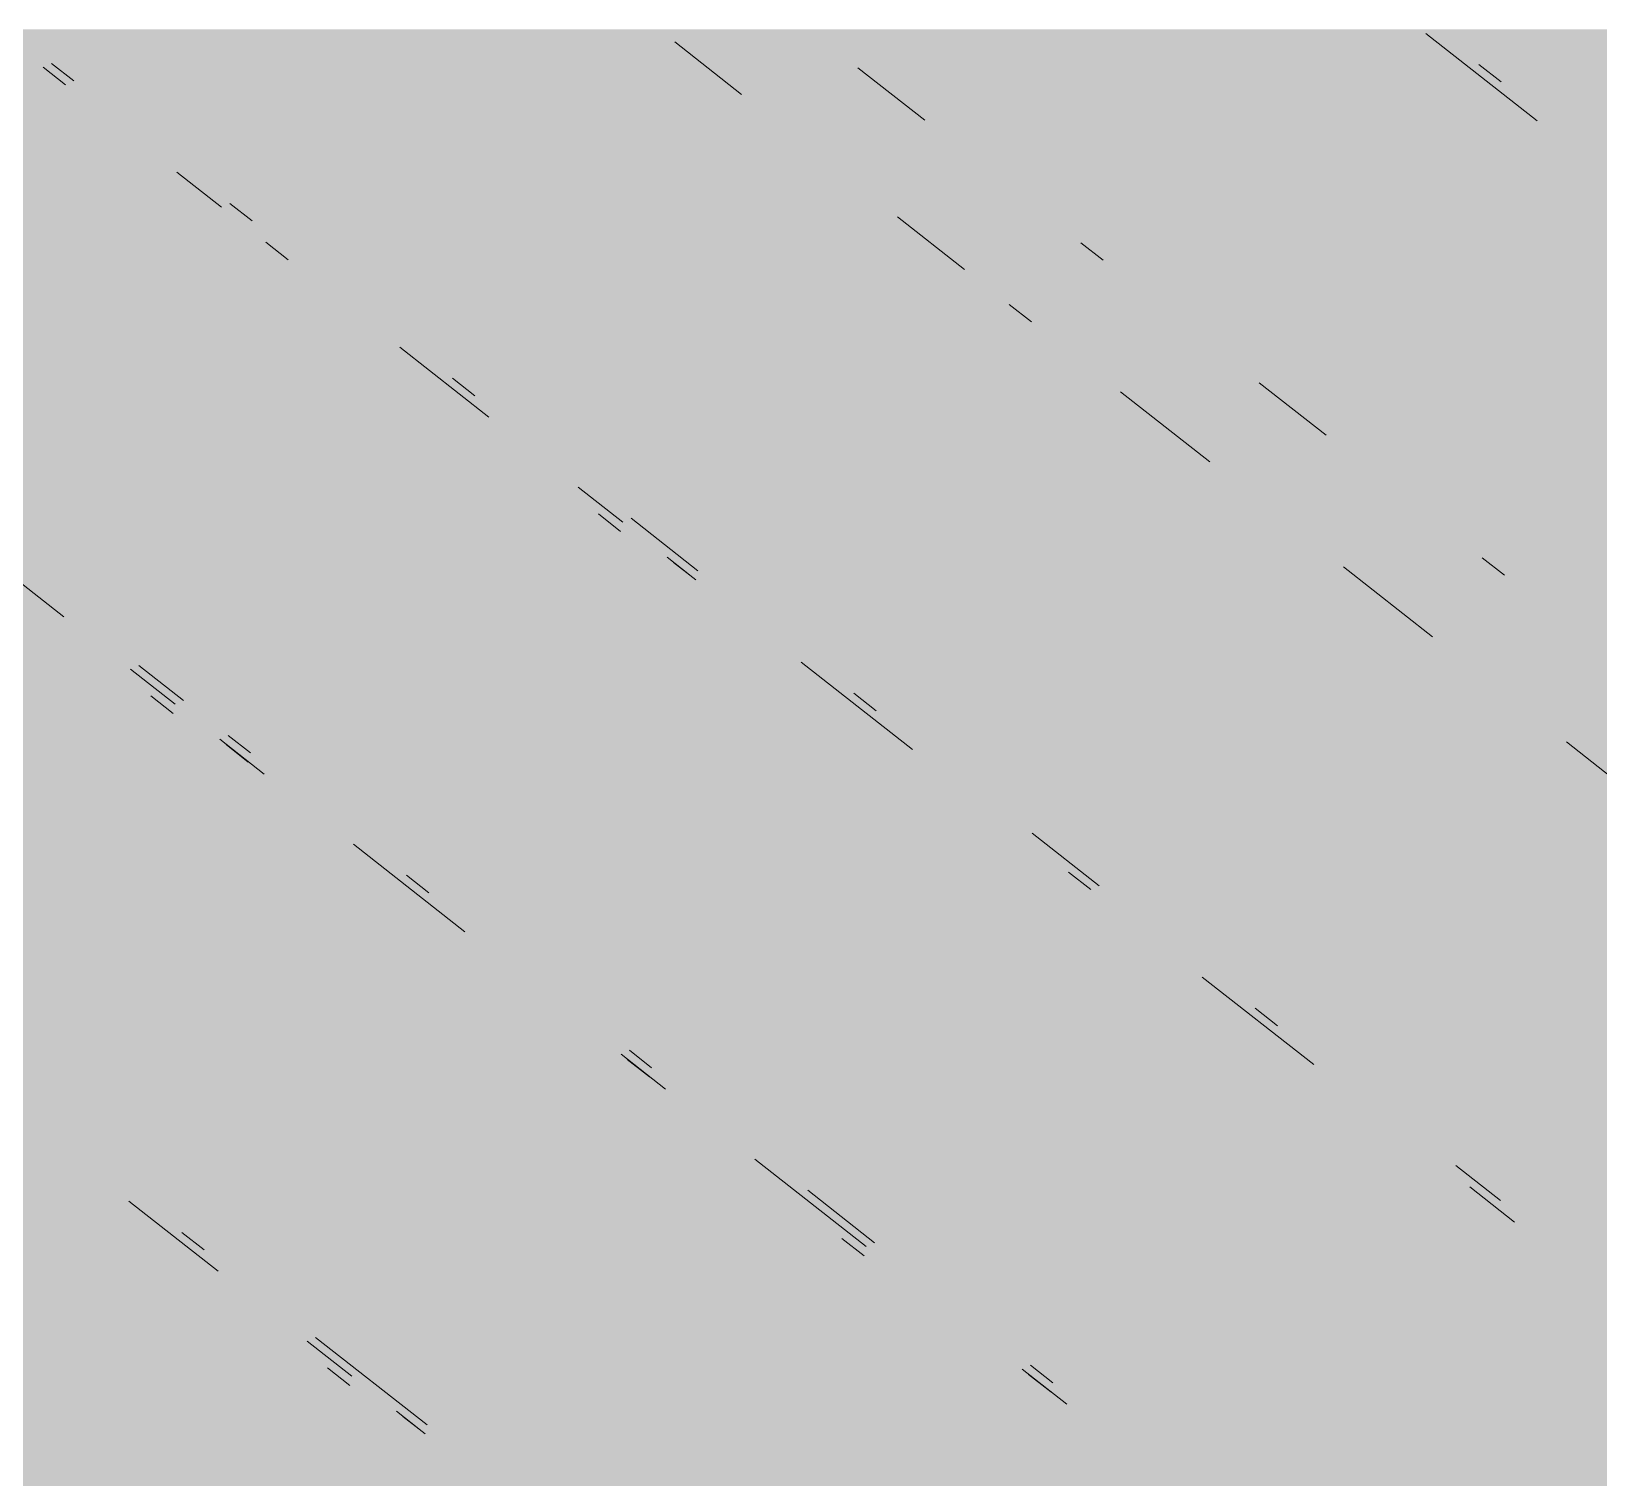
# Paper-space layout '03 3D Building and Roof' of a CAD drawing. Header units: millimetres. Extents: x 5 to 415, y 5 to 292.
# Drawn here: x 276.782 to 279.125, y 71.58 to 73.742 of the extents above; entities that cross this region are included whole.
import ezdxf

# ---------------------------------------------------------------- set-up
doc = ezdxf.new("R2010")
doc.units = ezdxf.units.MM
doc.layers.add('EXISTING', color=7, linetype='Continuous')
doc.layers.add('IMAGES', color=7, linetype='Continuous')

# ---------------------------------------------------------------- blocks, each defined once
blk = doc.blocks.new('SHEET_03')
at = {"layer": 'EXISTING', "color": 250, "lineweight": 9}
for p, q in [((278.8664, 73.7392), (279.0331, 73.6084)), ((277.7436, 73.7264), (277.8436, 73.6479)), ((276.7994, 73.6885), (276.8327, 73.6624)), ((276.8452, 73.6682), (276.8119, 73.6944)), ((278.1174, 73.6093), (278.0174, 73.6877)), ((278.9789, 73.6666), (278.9456, 73.6928)), ((276.9993, 73.5316), (277.066, 73.4792)), ((277.1118, 73.459), (277.0785, 73.4851)), ((278.0769, 73.4648), (278.1768, 73.3863)), ((277.1326, 73.4269), (277.166, 73.4008)), ((278.384, 73.4), (278.3507, 73.4261)), ((278.2435, 73.334), (278.2768, 73.3079)), ((277.3326, 73.27), (277.4659, 73.1653)), ((277.4451, 73.1974), (277.4117, 73.2235)), ((278.4101, 73.2032), (278.5434, 73.0986)), ((278.7173, 73.1384), (278.6173, 73.2169)), ((277.5992, 73.0607), (277.6659, 73.0084)), ((277.6628, 72.9947), (277.6295, 73.0209)), ((277.7783, 72.9358), (277.6784, 73.0143)), ((276.6636, 72.9977), (276.8302, 72.8669)), ((277.7325, 72.9561), (277.7659, 72.9299)), ((277.7753, 72.9221), (277.742, 72.9483)), ((278.7434, 72.9416), (278.8767, 72.837)), ((278.9839, 72.9291), (278.9506, 72.9553)), ((277.9325, 72.7991), (278.0991, 72.6683)), ((276.9302, 72.7884), (276.9968, 72.7361)), ((277.0093, 72.742), (276.9427, 72.7943)), ((278.045, 72.7265), (278.0116, 72.7527)), ((276.9938, 72.7224), (276.9605, 72.7486)), ((277.0635, 72.6838), (277.1301, 72.6315)), ((277.1093, 72.6635), (277.076, 72.6896)), ((279.0767, 72.6801), (279.1433, 72.6277)), ((277.1062, 72.6498), (277.0729, 72.676)), ((278.3782, 72.4649), (278.2782, 72.5434)), ((277.2634, 72.5268), (277.4301, 72.396)), ((277.3759, 72.4542), (277.3426, 72.4804)), ((278.3324, 72.4852), (278.3657, 72.4591)), ((278.5324, 72.3283), (278.699, 72.1975)), ((278.6448, 72.2556), (278.6115, 72.2818)), ((277.6634, 72.2129), (277.73, 72.1606)), ((277.7092, 72.1926), (277.6759, 72.2188)), ((277.7061, 72.1789), (277.6728, 72.2051)), ((277.8633, 72.056), (278.03, 71.9252)), ((278.9781, 71.9941), (278.9114, 72.0464)), ((278.0424, 71.931), (277.9425, 72.0095)), ((278.9323, 72.0144), (278.9989, 71.962)), ((276.9277, 71.993), (277.061, 71.8883)), ((277.0401, 71.9203), (277.0068, 71.9465)), ((278.0269, 71.9115), (277.9936, 71.9376)), ((277.3734, 71.6587), (277.2068, 71.7895)), ((277.1943, 71.7837), (277.2609, 71.7314)), ((277.2579, 71.7177), (277.2246, 71.7438)), ((278.3091, 71.7218), (278.2757, 71.7479)), ((278.2632, 71.7421), (278.3299, 71.6897)), ((278.306, 71.7081), (278.2727, 71.7342)), ((277.3276, 71.679), (277.3609, 71.6529)), ((277.3704, 71.6451), (277.337, 71.6712))]:
    blk.add_line(p, q, dxfattribs=at)
at = {"layer": 'IMAGES', "color": 7}
for points in [[(276.7109, 73.649), (276.9036, 73.649), (276.7109, 73.7454), (276.9036, 73.7454)], [(276.9036, 73.649), (277, 73.649), (276.9036, 73.7454), (277, 73.7454)], [(277, 73.649), (277.0964, 73.649), (277, 73.7454), (277.0964, 73.7454)], [(277.0964, 73.649), (277.4818, 73.649), (277.0964, 73.7454), (277.4818, 73.7454)], [(277.4818, 73.649), (277.5782, 73.649), (277.4818, 73.7454), (277.5782, 73.7454)], [(277.5782, 73.649), (277.6745, 73.649), (277.5782, 73.7454), (277.6745, 73.7454)], [(277.6745, 73.649), (277.7709, 73.649), (277.6745, 73.7454), (277.7709, 73.7454)], [(277.7709, 73.649), (277.8673, 73.649), (277.7709, 73.7454), (277.8673, 73.7454)], [(277.8673, 73.649), (277.9636, 73.649), (277.8673, 73.7454), (277.9636, 73.7454)], [(277.9636, 73.649), (278.06, 73.649), (277.9636, 73.7454), (278.06, 73.7454)], [(278.06, 73.649), (278.1564, 73.649), (278.06, 73.7454), (278.1564, 73.7454)], [(278.1564, 73.649), (278.2527, 73.649), (278.1564, 73.7454), (278.2527, 73.7454)], [(278.2527, 73.649), (278.6382, 73.649), (278.2527, 73.7454), (278.6382, 73.7454)], [(278.6382, 73.649), (278.8309, 73.649), (278.6382, 73.7454), (278.8309, 73.7454)], [(278.8309, 73.649), (279.0236, 73.649), (278.8309, 73.7454), (279.0236, 73.7454)], [(279.0236, 73.649), (279.12, 73.649), (279.0236, 73.7454), (279.12, 73.7454)], [(279.12, 73.649), (279.2164, 73.649), (279.12, 73.7454), (279.2164, 73.7454)], [(276.7109, 73.5526), (276.8073, 73.5526), (276.7109, 73.649), (276.8073, 73.649)], [(276.8073, 73.5526), (276.9036, 73.5526), (276.8073, 73.649), (276.9036, 73.649)], [(276.9036, 73.5526), (277, 73.5526), (276.9036, 73.649), (277, 73.649)], [(277, 73.5526), (277.0964, 73.5526), (277, 73.649), (277.0964, 73.649)], [(277.0964, 73.5526), (277.1927, 73.5526), (277.0964, 73.649), (277.1927, 73.649)], [(277.1927, 73.5526), (277.6745, 73.5526), (277.1927, 73.649), (277.6745, 73.649)], [(277.6745, 73.5526), (277.7709, 73.5526), (277.6745, 73.649), (277.7709, 73.649)], [(277.7709, 73.5526), (277.8673, 73.5526), (277.7709, 73.649), (277.8673, 73.649)], [(277.8673, 73.5526), (277.9636, 73.5526), (277.8673, 73.649), (277.9636, 73.649)], [(277.9636, 73.5526), (278.06, 73.5526), (277.9636, 73.649), (278.06, 73.649)], [(278.06, 73.5526), (278.1564, 73.5526), (278.06, 73.649), (278.1564, 73.649)], [(278.1564, 73.5526), (278.2527, 73.5526), (278.1564, 73.649), (278.2527, 73.649)], [(278.2527, 73.5526), (278.3491, 73.5526), (278.2527, 73.649), (278.3491, 73.649)], [(278.3491, 73.5526), (278.4455, 73.5526), (278.3491, 73.649), (278.4455, 73.649)], [(278.4455, 73.5526), (278.8309, 73.5526), (278.4455, 73.649), (278.8309, 73.649)], [(278.8309, 73.5526), (278.9273, 73.5526), (278.8309, 73.649), (278.9273, 73.649)], [(278.9273, 73.5526), (279.12, 73.5526), (278.9273, 73.649), (279.12, 73.649)], [(279.12, 73.5526), (279.2164, 73.5526), (279.12, 73.649), (279.2164, 73.649)], [(276.2291, 73.4562), (276.8073, 73.4562), (276.2291, 73.5526), (276.8073, 73.5526)], [(276.8073, 73.4562), (276.9036, 73.4562), (276.8073, 73.5526), (276.9036, 73.5526)], [(276.9036, 73.4562), (277, 73.4562), (276.9036, 73.5526), (277, 73.5526)], [(277, 73.4562), (277.0964, 73.4562), (277, 73.5526), (277.0964, 73.5526)], [(277.0964, 73.4562), (277.1927, 73.4562), (277.0964, 73.5526), (277.1927, 73.5526)], [(277.1927, 73.4562), (277.2891, 73.4562), (277.1927, 73.5526), (277.2891, 73.5526)], [(277.2891, 73.4562), (277.7709, 73.4562), (277.2891, 73.5526), (277.7709, 73.5526)], [(277.7709, 73.4562), (277.8673, 73.4562), (277.7709, 73.5526), (277.8673, 73.5526)], [(277.8673, 73.4562), (277.9636, 73.4562), (277.8673, 73.5526), (277.9636, 73.5526)], [(277.9636, 73.4562), (278.06, 73.4562), (277.9636, 73.5526), (278.06, 73.5526)], [(278.06, 73.4562), (278.2527, 73.4562), (278.06, 73.5526), (278.2527, 73.5526)], [(278.2527, 73.2634), (278.3491, 73.2634), (278.2527, 73.5526), (278.3491, 73.5526)], [(278.3491, 73.4562), (278.4455, 73.4562), (278.3491, 73.5526), (278.4455, 73.5526)], [(278.4455, 73.4562), (278.5418, 73.4562), (278.4455, 73.5526), (278.5418, 73.5526)], [(278.5418, 73.4562), (279.0236, 73.4562), (278.5418, 73.5526), (279.0236, 73.5526)], [(279.0236, 73.4562), (279.12, 73.4562), (279.0236, 73.5526), (279.12, 73.5526)], [(279.12, 73.4562), (279.2164, 73.4562), (279.12, 73.5526), (279.2164, 73.5526)], [(276.4218, 73.3598), (276.9036, 73.3598), (276.4218, 73.4562), (276.9036, 73.4562)], [(276.9036, 73.3598), (277, 73.3598), (276.9036, 73.4562), (277, 73.4562)], [(277, 73.3598), (277.0964, 73.3598), (277, 73.4562), (277.0964, 73.4562)], [(277.0964, 73.3598), (277.1927, 73.3598), (277.0964, 73.4562), (277.1927, 73.4562)], [(277.1927, 73.3598), (277.2891, 73.3598), (277.1927, 73.4562), (277.2891, 73.4562)], [(277.2891, 73.3598), (277.3855, 73.3598), (277.2891, 73.4562), (277.3855, 73.4562)], [(277.3855, 73.3598), (277.4818, 73.3598), (277.3855, 73.4562), (277.4818, 73.4562)], [(277.4818, 73.3598), (277.8673, 73.3598), (277.4818, 73.4562), (277.8673, 73.4562)], [(277.8673, 73.3598), (277.9636, 73.3598), (277.8673, 73.4562), (277.9636, 73.4562)], [(277.9636, 73.3598), (278.06, 73.3598), (277.9636, 73.4562), (278.06, 73.4562)], [(278.06, 73.3598), (278.1564, 73.3598), (278.06, 73.4562), (278.1564, 73.4562)], [(278.1564, 73.3598), (278.2527, 73.3598), (278.1564, 73.4562), (278.2527, 73.4562)], [(278.3491, 73.3598), (278.4455, 73.3598), (278.3491, 73.4562), (278.4455, 73.4562)], [(278.4455, 73.3598), (278.5418, 73.3598), (278.4455, 73.4562), (278.5418, 73.4562)], [(278.5418, 73.3598), (278.6382, 73.3598), (278.5418, 73.4562), (278.6382, 73.4562)], [(278.6382, 73.3598), (279.0236, 73.3598), (278.6382, 73.4562), (279.0236, 73.4562)], [(279.0236, 73.3598), (279.12, 73.3598), (279.0236, 73.4562), (279.12, 73.4562)], [(279.12, 73.3598), (279.2164, 73.3598), (279.12, 73.4562), (279.2164, 73.4562)], [(276.5182, 73.2634), (277, 73.2634), (276.5182, 73.3598), (277, 73.3598)], [(277, 73.2634), (277.0964, 73.2634), (277, 73.3598), (277.0964, 73.3598)], [(277.0964, 73.2634), (277.1927, 73.2634), (277.0964, 73.3598), (277.1927, 73.3598)], [(277.1927, 73.2634), (277.3855, 73.2634), (277.1927, 73.3598), (277.3855, 73.3598)], [(277.3855, 73.2634), (277.4818, 73.2634), (277.3855, 73.3598), (277.4818, 73.3598)], [(277.4818, 73.2634), (277.5782, 73.2634), (277.4818, 73.3598), (277.5782, 73.3598)], [(277.5782, 73.2634), (277.9636, 73.2634), (277.5782, 73.3598), (277.9636, 73.3598)], [(277.9636, 73.2634), (278.1564, 73.2634), (277.9636, 73.3598), (278.1564, 73.3598)], [(278.1564, 73.2634), (278.2527, 73.2634), (278.1564, 73.3598), (278.2527, 73.3598)], [(278.3491, 73.2634), (278.4455, 73.2634), (278.3491, 73.3598), (278.4455, 73.3598)], [(278.4455, 73.2634), (278.5418, 73.2634), (278.4455, 73.3598), (278.5418, 73.3598)], [(278.5418, 73.2634), (278.6382, 73.2634), (278.5418, 73.3598), (278.6382, 73.3598)], [(278.6382, 73.2634), (278.7345, 73.2634), (278.6382, 73.3598), (278.7345, 73.3598)], [(278.7345, 73.2634), (279.12, 73.2634), (278.7345, 73.3598), (279.12, 73.3598)], [(279.12, 73.2634), (279.2164, 73.2634), (279.12, 73.3598), (279.2164, 73.3598)], [(276.7109, 73.167), (277.1927, 73.167), (276.7109, 73.2634), (277.1927, 73.2634)], [(277.1927, 73.167), (277.2891, 73.167), (277.1927, 73.2634), (277.2891, 73.2634)], [(277.2891, 73.167), (277.4818, 73.167), (277.2891, 73.2634), (277.4818, 73.2634)], [(277.4818, 73.167), (277.5782, 73.167), (277.4818, 73.2634), (277.5782, 73.2634)], [(277.5782, 73.167), (277.6745, 73.167), (277.5782, 73.2634), (277.6745, 73.2634)], [(277.6745, 73.0706), (278.2527, 73.0706), (277.6745, 73.2634), (278.2527, 73.2634)], [(278.2527, 73.167), (278.3491, 73.167), (278.2527, 73.2634), (278.3491, 73.2634)], [(278.3491, 73.167), (278.4455, 73.167), (278.3491, 73.2634), (278.4455, 73.2634)], [(278.4455, 73.167), (278.5418, 73.167), (278.4455, 73.2634), (278.5418, 73.2634)], [(278.5418, 73.167), (278.6382, 73.167), (278.5418, 73.2634), (278.6382, 73.2634)], [(278.6382, 73.167), (278.7345, 73.167), (278.6382, 73.2634), (278.7345, 73.2634)], [(278.7345, 73.167), (278.8309, 73.167), (278.7345, 73.2634), (278.8309, 73.2634)], [(278.8309, 73.167), (279.3127, 73.167), (278.8309, 73.2634), (279.3127, 73.2634)], [(276.7109, 73.0706), (276.8073, 73.0706), (276.7109, 73.167), (276.8073, 73.167)], [(276.8073, 73.0706), (277.2891, 73.0706), (276.8073, 73.167), (277.2891, 73.167)], [(277.2891, 73.0706), (277.3855, 73.0706), (277.2891, 73.167), (277.3855, 73.167)], [(277.3855, 73.0706), (277.4818, 73.0706), (277.3855, 73.167), (277.4818, 73.167)], [(277.4818, 73.0706), (277.5782, 73.0706), (277.4818, 73.167), (277.5782, 73.167)], [(277.5782, 73.0706), (277.6745, 73.0706), (277.5782, 73.167), (277.6745, 73.167)], [(278.2527, 73.0706), (278.3491, 73.0706), (278.2527, 73.167), (278.3491, 73.167)], [(278.3491, 73.0706), (278.4455, 73.0706), (278.3491, 73.167), (278.4455, 73.167)], [(278.4455, 73.0706), (278.6382, 73.0706), (278.4455, 73.167), (278.6382, 73.167)], [(278.6382, 73.0706), (278.8309, 73.0706), (278.6382, 73.167), (278.8309, 73.167)], [(278.8309, 73.0706), (278.9273, 73.0706), (278.8309, 73.167), (278.9273, 73.167)], [(278.9273, 73.0706), (279.4091, 73.0706), (278.9273, 73.167), (279.4091, 73.167)], [(276.7109, 72.9742), (276.8073, 72.9742), (276.7109, 73.0706), (276.8073, 73.0706)], [(276.8073, 72.9742), (276.9036, 72.9742), (276.8073, 73.0706), (276.9036, 73.0706)], [(276.9036, 72.9742), (277.3855, 72.9742), (276.9036, 73.0706), (277.3855, 73.0706)], [(277.3855, 72.9742), (277.4818, 72.9742), (277.3855, 73.0706), (277.4818, 73.0706)], [(277.4818, 72.9742), (277.5782, 72.9742), (277.4818, 73.0706), (277.5782, 73.0706)], [(277.5782, 72.9742), (277.7709, 72.9742), (277.5782, 73.0706), (277.7709, 73.0706)], [(277.7709, 72.9742), (278.3491, 72.9742), (277.7709, 73.0706), (278.3491, 73.0706)], [(278.3491, 72.9742), (278.4455, 72.9742), (278.3491, 73.0706), (278.4455, 73.0706)], [(278.4455, 72.9742), (278.5418, 72.9742), (278.4455, 73.0706), (278.5418, 73.0706)], [(278.5418, 72.9742), (278.6382, 72.9742), (278.5418, 73.0706), (278.6382, 73.0706)], [(278.6382, 72.9742), (278.7345, 72.9742), (278.6382, 73.0706), (278.7345, 73.0706)], [(278.7345, 72.8778), (278.9273, 72.8778), (278.7345, 73.0706), (278.9273, 73.0706)], [(278.9273, 72.9742), (279.0236, 72.9742), (278.9273, 73.0706), (279.0236, 73.0706)], [(279.0236, 72.9742), (279.12, 72.9742), (279.0236, 73.0706), (279.12, 73.0706)], [(279.12, 72.9742), (279.5055, 72.9742), (279.12, 73.0706), (279.5055, 73.0706)], [(276.7109, 72.8778), (276.8073, 72.8778), (276.7109, 72.9742), (276.8073, 72.9742)], [(276.8073, 72.8778), (276.9036, 72.8778), (276.8073, 72.9742), (276.9036, 72.9742)], [(276.9036, 72.8778), (277, 72.8778), (276.9036, 72.9742), (277, 72.9742)], [(277, 72.8778), (277.5782, 72.8778), (277, 72.9742), (277.5782, 72.9742)], [(277.5782, 72.8778), (277.6745, 72.8778), (277.5782, 72.9742), (277.6745, 72.9742)], [(277.6745, 72.8778), (277.8673, 72.8778), (277.6745, 72.9742), (277.8673, 72.9742)], [(277.8673, 72.8778), (277.9636, 72.8778), (277.8673, 72.9742), (277.9636, 72.9742)], [(277.9636, 72.8778), (278.06, 72.8778), (277.9636, 72.9742), (278.06, 72.9742)], [(278.06, 72.8778), (278.4455, 72.8778), (278.06, 72.9742), (278.4455, 72.9742)], [(278.4455, 72.8778), (278.5418, 72.8778), (278.4455, 72.9742), (278.5418, 72.9742)], [(278.5418, 72.8778), (278.6382, 72.8778), (278.5418, 72.9742), (278.6382, 72.9742)], [(278.6382, 72.8778), (278.7345, 72.8778), (278.6382, 72.9742), (278.7345, 72.9742)], [(278.9273, 72.8778), (279.0236, 72.8778), (278.9273, 72.9742), (279.0236, 72.9742)], [(279.0236, 72.8778), (279.12, 72.8778), (279.0236, 72.9742), (279.12, 72.9742)], [(279.12, 72.8778), (279.2164, 72.8778), (279.12, 72.9742), (279.2164, 72.9742)], [(276.7109, 72.7814), (276.8073, 72.7814), (276.7109, 72.8778), (276.8073, 72.8778)], [(276.8073, 72.7814), (277, 72.7814), (276.8073, 72.8778), (277, 72.8778)], [(277, 72.7814), (277.0964, 72.7814), (277, 72.8778), (277.0964, 72.8778)], [(277.0964, 72.7814), (277.1927, 72.7814), (277.0964, 72.8778), (277.1927, 72.8778)], [(277.1927, 72.7814), (277.6745, 72.7814), (277.1927, 72.8778), (277.6745, 72.8778)], [(277.6745, 72.7814), (277.7709, 72.7814), (277.6745, 72.8778), (277.7709, 72.8778)], [(277.7709, 72.7814), (277.8673, 72.7814), (277.7709, 72.8778), (277.8673, 72.8778)], [(277.8673, 72.7814), (278.06, 72.7814), (277.8673, 72.8778), (278.06, 72.8778)], [(278.06, 72.7814), (278.1564, 72.7814), (278.06, 72.8778), (278.1564, 72.8778)], [(278.1564, 72.7814), (278.5418, 72.7814), (278.1564, 72.8778), (278.5418, 72.8778)], [(278.5418, 72.7814), (278.6382, 72.7814), (278.5418, 72.8778), (278.6382, 72.8778)], [(278.6382, 72.7814), (278.7345, 72.7814), (278.6382, 72.8778), (278.7345, 72.8778)], [(278.7345, 72.7814), (278.8309, 72.7814), (278.7345, 72.8778), (278.8309, 72.8778)], [(278.8309, 72.7814), (278.9273, 72.7814), (278.8309, 72.8778), (278.9273, 72.8778)], [(278.9273, 72.7814), (279.12, 72.7814), (278.9273, 72.8778), (279.12, 72.8778)], [(279.12, 72.685), (279.2164, 72.685), (279.12, 72.8778), (279.2164, 72.8778)], [(276.7109, 72.685), (276.8073, 72.685), (276.7109, 72.7814), (276.8073, 72.7814)], [(276.8073, 72.685), (276.9036, 72.685), (276.8073, 72.7814), (276.9036, 72.7814)], [(276.9036, 72.685), (277.0964, 72.685), (276.9036, 72.7814), (277.0964, 72.7814)], [(277.0964, 72.685), (277.2891, 72.685), (277.0964, 72.7814), (277.2891, 72.7814)], [(277.2891, 72.685), (277.7709, 72.685), (277.2891, 72.7814), (277.7709, 72.7814)], [(277.7709, 72.685), (277.8673, 72.685), (277.7709, 72.7814), (277.8673, 72.7814)], [(277.8673, 72.685), (277.9636, 72.685), (277.8673, 72.7814), (277.9636, 72.7814)], [(277.9636, 72.685), (278.1564, 72.685), (277.9636, 72.7814), (278.1564, 72.7814)], [(278.1564, 72.685), (278.2527, 72.685), (278.1564, 72.7814), (278.2527, 72.7814)], [(278.2527, 72.685), (278.3491, 72.685), (278.2527, 72.7814), (278.3491, 72.7814)], [(278.3491, 72.685), (278.7345, 72.685), (278.3491, 72.7814), (278.7345, 72.7814)], [(278.7345, 72.685), (278.8309, 72.685), (278.7345, 72.7814), (278.8309, 72.7814)], [(278.8309, 72.685), (278.9273, 72.685), (278.8309, 72.7814), (278.9273, 72.7814)], [(278.9273, 72.685), (279.0236, 72.685), (278.9273, 72.7814), (279.0236, 72.7814)], [(279.0236, 72.685), (279.12, 72.685), (279.0236, 72.7814), (279.12, 72.7814)], [(276.4218, 72.5886), (276.9036, 72.5886), (276.4218, 72.685), (276.9036, 72.685)], [(276.9036, 72.5886), (277, 72.5886), (276.9036, 72.685), (277, 72.685)], [(277, 72.5886), (277.0964, 72.5886), (277, 72.685), (277.0964, 72.685)], [(277.0964, 72.4922), (277.2891, 72.4922), (277.0964, 72.685), (277.2891, 72.685)], [(277.2891, 72.5886), (277.3855, 72.5886), (277.2891, 72.685), (277.3855, 72.685)], [(277.3855, 72.5886), (277.8673, 72.5886), (277.3855, 72.685), (277.8673, 72.685)], [(277.8673, 72.5886), (277.9636, 72.5886), (277.8673, 72.685), (277.9636, 72.685)], [(277.9636, 72.5886), (278.06, 72.5886), (277.9636, 72.685), (278.06, 72.685)], [(278.06, 72.5886), (278.2527, 72.5886), (278.06, 72.685), (278.2527, 72.685)], [(278.2527, 72.5886), (278.3491, 72.5886), (278.2527, 72.685), (278.3491, 72.685)], [(278.3491, 72.5886), (278.4455, 72.5886), (278.3491, 72.685), (278.4455, 72.685)], [(278.4455, 72.5886), (278.8309, 72.5886), (278.4455, 72.685), (278.8309, 72.685)], [(278.8309, 72.5886), (278.9273, 72.5886), (278.8309, 72.685), (278.9273, 72.685)], [(278.9273, 72.5886), (279.0236, 72.5886), (278.9273, 72.685), (279.0236, 72.685)], [(279.0236, 72.5886), (279.12, 72.5886), (279.0236, 72.685), (279.12, 72.685)], [(279.12, 72.4922), (279.2164, 72.4922), (279.12, 72.685), (279.2164, 72.685)], [(276.5182, 72.4922), (277, 72.4922), (276.5182, 72.5886), (277, 72.5886)], [(277, 72.4922), (277.0964, 72.4922), (277, 72.5886), (277.0964, 72.5886)], [(277.2891, 72.4922), (277.3855, 72.4922), (277.2891, 72.5886), (277.3855, 72.5886)], [(277.3855, 72.4922), (277.4818, 72.4922), (277.3855, 72.5886), (277.4818, 72.5886)], [(277.4818, 72.4922), (278.06, 72.4922), (277.4818, 72.5886), (278.06, 72.5886)], [(278.06, 72.4922), (278.1564, 72.4922), (278.06, 72.5886), (278.1564, 72.5886)], [(278.1564, 72.4922), (278.3491, 72.4922), (278.1564, 72.5886), (278.3491, 72.5886)], [(278.3491, 72.4922), (278.4455, 72.4922), (278.3491, 72.5886), (278.4455, 72.5886)], [(278.4455, 72.4922), (278.5418, 72.4922), (278.4455, 72.5886), (278.5418, 72.5886)], [(278.5418, 72.4922), (279.0236, 72.4922), (278.5418, 72.5886), (279.0236, 72.5886)], [(279.0236, 72.4922), (279.12, 72.4922), (279.0236, 72.5886), (279.12, 72.5886)], [(276.7109, 72.3958), (277.0964, 72.3958), (276.7109, 72.4922), (277.0964, 72.4922)], [(277.0964, 72.3958), (277.1927, 72.3958), (277.0964, 72.4922), (277.1927, 72.4922)], [(277.1927, 72.3958), (277.2891, 72.3958), (277.1927, 72.4922), (277.2891, 72.4922)], [(277.2891, 72.3958), (277.4818, 72.3958), (277.2891, 72.4922), (277.4818, 72.4922)], [(277.4818, 72.3958), (277.6745, 72.3958), (277.4818, 72.4922), (277.6745, 72.4922)], [(277.6745, 72.3958), (278.1564, 72.3958), (277.6745, 72.4922), (278.1564, 72.4922)], [(278.1564, 72.3958), (278.2527, 72.3958), (278.1564, 72.4922), (278.2527, 72.4922)], [(278.2527, 72.3958), (278.4455, 72.3958), (278.2527, 72.4922), (278.4455, 72.4922)], [(278.4455, 72.3958), (278.5418, 72.3958), (278.4455, 72.4922), (278.5418, 72.4922)], [(278.5418, 72.3958), (278.6382, 72.3958), (278.5418, 72.4922), (278.6382, 72.4922)], [(278.6382, 72.3958), (279.0236, 72.3958), (278.6382, 72.4922), (279.0236, 72.4922)], [(279.0236, 72.3958), (279.12, 72.3958), (279.0236, 72.4922), (279.12, 72.4922)], [(279.12, 72.3958), (279.2164, 72.3958), (279.12, 72.4922), (279.2164, 72.4922)], [(276.7109, 72.2994), (276.8073, 72.2994), (276.7109, 72.3958), (276.8073, 72.3958)], [(276.8073, 72.2994), (277.1927, 72.2994), (276.8073, 72.3958), (277.1927, 72.3958)], [(277.1927, 72.2994), (277.2891, 72.2994), (277.1927, 72.3958), (277.2891, 72.3958)], [(277.2891, 72.2994), (277.3855, 72.2994), (277.2891, 72.3958), (277.3855, 72.3958)], [(277.3855, 72.2994), (277.5782, 72.2994), (277.3855, 72.3958), (277.5782, 72.3958)], [(277.5782, 72.2994), (277.6745, 72.2994), (277.5782, 72.3958), (277.6745, 72.3958)], [(277.6745, 72.2994), (277.7709, 72.2994), (277.6745, 72.3958), (277.7709, 72.3958)], [(277.7709, 72.2994), (278.2527, 72.2994), (277.7709, 72.3958), (278.2527, 72.3958)], [(278.2527, 72.2994), (278.3491, 72.2994), (278.2527, 72.3958), (278.3491, 72.3958)], [(278.3491, 72.2994), (278.4455, 72.2994), (278.3491, 72.3958), (278.4455, 72.3958)], [(278.4455, 72.2994), (278.5418, 72.2994), (278.4455, 72.3958), (278.5418, 72.3958)], [(278.5418, 72.2994), (278.6382, 72.2994), (278.5418, 72.3958), (278.6382, 72.3958)], [(278.6382, 72.2994), (278.7345, 72.2994), (278.6382, 72.3958), (278.7345, 72.3958)], [(278.7345, 72.2994), (279.2164, 72.2994), (278.7345, 72.3958), (279.2164, 72.3958)], [(276.7109, 72.203), (277.3855, 72.203), (276.7109, 72.2994), (277.3855, 72.2994)], [(277.3855, 72.203), (277.4818, 72.203), (277.3855, 72.2994), (277.4818, 72.2994)], [(277.4818, 72.203), (277.5782, 72.203), (277.4818, 72.2994), (277.5782, 72.2994)], [(277.5782, 72.203), (277.6745, 72.203), (277.5782, 72.2994), (277.6745, 72.2994)], [(277.6745, 72.203), (277.7709, 72.203), (277.6745, 72.2994), (277.7709, 72.2994)], [(277.7709, 72.203), (277.8673, 72.203), (277.7709, 72.2994), (277.8673, 72.2994)], [(277.8673, 72.203), (277.9636, 72.203), (277.8673, 72.2994), (277.9636, 72.2994)], [(277.9636, 72.203), (278.4455, 72.203), (277.9636, 72.2994), (278.4455, 72.2994)], [(278.4455, 72.203), (278.5418, 72.203), (278.4455, 72.2994), (278.5418, 72.2994)], [(278.5418, 72.203), (278.7345, 72.203), (278.5418, 72.2994), (278.7345, 72.2994)], [(278.7345, 72.203), (278.8309, 72.203), (278.7345, 72.2994), (278.8309, 72.2994)], [(278.8309, 72.203), (279.3127, 72.203), (278.8309, 72.2994), (279.3127, 72.2994)], [(276.6145, 72.1065), (276.8073, 72.1065), (276.6145, 72.203), (276.8073, 72.203)], [(276.8073, 72.1065), (276.9036, 72.1065), (276.8073, 72.203), (276.9036, 72.203)], [(276.9036, 72.1065), (277, 72.1065), (276.9036, 72.203), (277, 72.203)], [(277, 72.1065), (277.4818, 72.1065), (277, 72.203), (277.4818, 72.203)], [(277.4818, 72.1065), (277.5782, 72.1065), (277.4818, 72.203), (277.5782, 72.203)], [(277.5782, 72.1065), (277.6745, 72.1065), (277.5782, 72.203), (277.6745, 72.203)], [(277.6745, 72.1065), (277.7709, 72.1065), (277.6745, 72.203), (277.7709, 72.203)], [(277.7709, 72.0101), (277.8673, 72.0101), (277.7709, 72.203), (277.8673, 72.203)], [(277.8673, 72.1065), (277.9636, 72.1065), (277.8673, 72.203), (277.9636, 72.203)], [(277.9636, 72.1065), (278.06, 72.1065), (277.9636, 72.203), (278.06, 72.203)], [(278.06, 72.1065), (278.6382, 72.1065), (278.06, 72.203), (278.6382, 72.203)], [(278.6382, 72.1065), (278.8309, 72.1065), (278.6382, 72.203), (278.8309, 72.203)], [(278.8309, 72.1065), (278.9273, 72.1065), (278.8309, 72.203), (278.9273, 72.203)], [(278.9273, 72.1065), (279.0236, 72.1065), (278.9273, 72.203), (279.0236, 72.203)], [(279.0236, 72.1065), (279.4091, 72.1065), (279.0236, 72.203), (279.4091, 72.203)], [(276.7109, 72.0101), (276.8073, 72.0101), (276.7109, 72.1065), (276.8073, 72.1065)], [(276.8073, 72.0101), (277, 72.0101), (276.8073, 72.1065), (277, 72.1065)], [(277, 72.0101), (277.0964, 72.0101), (277, 72.1065), (277.0964, 72.1065)], [(277.0964, 72.0101), (277.5782, 72.0101), (277.0964, 72.1065), (277.5782, 72.1065)], [(277.5782, 72.0101), (277.6745, 72.0101), (277.5782, 72.1065), (277.6745, 72.1065)], [(277.6745, 72.0101), (277.7709, 72.0101), (277.6745, 72.1065), (277.7709, 72.1065)], [(277.8673, 72.0101), (277.9636, 72.0101), (277.8673, 72.1065), (277.9636, 72.1065)], [(277.9636, 72.0101), (278.06, 72.0101), (277.9636, 72.1065), (278.06, 72.1065)], [(278.06, 72.0101), (278.1564, 72.0101), (278.06, 72.1065), (278.1564, 72.1065)], [(278.1564, 72.0101), (278.6382, 72.0101), (278.1564, 72.1065), (278.6382, 72.1065)], [(278.6382, 72.0101), (278.7345, 72.0101), (278.6382, 72.1065), (278.7345, 72.1065)], [(278.7345, 72.0101), (278.8309, 72.0101), (278.7345, 72.1065), (278.8309, 72.1065)], [(278.8309, 72.0101), (279.0236, 72.0101), (278.8309, 72.1065), (279.0236, 72.1065)], [(279.0236, 72.0101), (279.12, 72.0101), (279.0236, 72.1065), (279.12, 72.1065)], [(279.12, 72.0101), (279.6018, 72.0101), (279.12, 72.1065), (279.6018, 72.1065)], [(276.7109, 71.9137), (276.8073, 71.9137), (276.7109, 72.0101), (276.8073, 72.0101)], [(276.8073, 71.9137), (276.9036, 71.9137), (276.8073, 72.0101), (276.9036, 72.0101)], [(276.9036, 71.9137), (277.0964, 71.9137), (276.9036, 72.0101), (277.0964, 72.0101)], [(277.0964, 71.9137), (277.1927, 71.9137), (277.0964, 72.0101), (277.1927, 72.0101)], [(277.1927, 71.9137), (277.6745, 71.9137), (277.1927, 72.0101), (277.6745, 72.0101)], [(277.6745, 71.9137), (277.7709, 71.9137), (277.6745, 72.0101), (277.7709, 72.0101)], [(277.7709, 71.9137), (277.8673, 71.9137), (277.7709, 72.0101), (277.8673, 72.0101)], [(277.8673, 71.9137), (278.06, 71.9137), (277.8673, 72.0101), (278.06, 72.0101)], [(278.06, 71.9137), (278.1564, 71.9137), (278.06, 72.0101), (278.1564, 72.0101)], [(278.1564, 71.9137), (278.2527, 71.9137), (278.1564, 72.0101), (278.2527, 72.0101)], [(278.2527, 71.9137), (278.7345, 71.9137), (278.2527, 72.0101), (278.7345, 72.0101)], [(278.7345, 71.9137), (278.8309, 71.9137), (278.7345, 72.0101), (278.8309, 72.0101)], [(278.8309, 71.9137), (278.9273, 71.9137), (278.8309, 72.0101), (278.9273, 72.0101)], [(278.9273, 71.9137), (279.12, 71.9137), (278.9273, 72.0101), (279.12, 72.0101)], [(279.12, 71.9137), (279.2164, 71.9137), (279.12, 72.0101), (279.2164, 72.0101)], [(276.3255, 71.8173), (276.8073, 71.8173), (276.3255, 71.9137), (276.8073, 71.9137)], [(276.8073, 71.8173), (276.9036, 71.8173), (276.8073, 71.9137), (276.9036, 71.9137)], [(276.9036, 71.8173), (277, 71.8173), (276.9036, 71.9137), (277, 71.9137)], [(277, 71.8173), (277.0964, 71.8173), (277, 71.9137), (277.0964, 71.9137)], [(277.0964, 71.8173), (277.1927, 71.8173), (277.0964, 71.9137), (277.1927, 71.9137)], [(277.1927, 71.8173), (277.2891, 71.8173), (277.1927, 71.9137), (277.2891, 71.9137)], [(277.2891, 71.8173), (277.3855, 71.8173), (277.2891, 71.9137), (277.3855, 71.9137)], [(277.3855, 71.8173), (277.8673, 71.8173), (277.3855, 71.9137), (277.8673, 71.9137)], [(277.8673, 71.8173), (277.9636, 71.8173), (277.8673, 71.9137), (277.9636, 71.9137)], [(277.9636, 71.8173), (278.06, 71.8173), (277.9636, 71.9137), (278.06, 71.9137)], [(278.06, 71.8173), (278.1564, 71.8173), (278.06, 71.9137), (278.1564, 71.9137)], [(278.1564, 71.8173), (278.2527, 71.8173), (278.1564, 71.9137), (278.2527, 71.9137)], [(278.2527, 71.8173), (278.3491, 71.8173), (278.2527, 71.9137), (278.3491, 71.9137)], [(278.3491, 71.8173), (278.8309, 71.8173), (278.3491, 71.9137), (278.8309, 71.9137)], [(278.8309, 71.8173), (278.9273, 71.8173), (278.8309, 71.9137), (278.9273, 71.9137)], [(278.9273, 71.8173), (279.0236, 71.8173), (278.9273, 71.9137), (279.0236, 71.9137)], [(279.0236, 71.8173), (279.2164, 71.8173), (279.0236, 71.9137), (279.2164, 71.9137)], [(276.4218, 71.7209), (276.9036, 71.7209), (276.4218, 71.8173), (276.9036, 71.8173)], [(276.9036, 71.7209), (277, 71.7209), (276.9036, 71.8173), (277, 71.8173)], [(277, 71.7209), (277.0964, 71.7209), (277, 71.8173), (277.0964, 71.8173)], [(277.0964, 71.7209), (277.1927, 71.7209), (277.0964, 71.8173), (277.1927, 71.8173)], [(277.1927, 71.7209), (277.2891, 71.7209), (277.1927, 71.8173), (277.2891, 71.8173)], [(277.2891, 71.7209), (277.3855, 71.7209), (277.2891, 71.8173), (277.3855, 71.8173)], [(277.3855, 71.7209), (277.4818, 71.7209), (277.3855, 71.8173), (277.4818, 71.8173)], [(277.4818, 71.7209), (277.9636, 71.7209), (277.4818, 71.8173), (277.9636, 71.8173)], [(277.9636, 71.7209), (278.06, 71.7209), (277.9636, 71.8173), (278.06, 71.8173)], [(278.06, 71.7209), (278.1564, 71.7209), (278.06, 71.8173), (278.1564, 71.8173)], [(278.1564, 71.7209), (278.2527, 71.7209), (278.1564, 71.8173), (278.2527, 71.8173)], [(278.2527, 71.7209), (278.3491, 71.7209), (278.2527, 71.8173), (278.3491, 71.8173)], [(278.3491, 71.7209), (278.4455, 71.7209), (278.3491, 71.8173), (278.4455, 71.8173)], [(278.4455, 71.7209), (278.9273, 71.7209), (278.4455, 71.8173), (278.9273, 71.8173)], [(278.9273, 71.7209), (279.0236, 71.7209), (278.9273, 71.8173), (279.0236, 71.8173)], [(279.0236, 71.7209), (279.12, 71.7209), (279.0236, 71.8173), (279.12, 71.8173)], [(279.12, 71.7209), (279.2164, 71.7209), (279.12, 71.8173), (279.2164, 71.8173)], [(276.6145, 71.6245), (277.0964, 71.6245), (276.6145, 71.7209), (277.0964, 71.7209)], [(277.0964, 71.6245), (277.1927, 71.6245), (277.0964, 71.7209), (277.1927, 71.7209)], [(277.1927, 71.6245), (277.2891, 71.6245), (277.1927, 71.7209), (277.2891, 71.7209)], [(277.2891, 71.6245), (277.3855, 71.6245), (277.2891, 71.7209), (277.3855, 71.7209)], [(277.3855, 71.6245), (277.4818, 71.6245), (277.3855, 71.7209), (277.4818, 71.7209)], [(277.4818, 71.6245), (277.5782, 71.6245), (277.4818, 71.7209), (277.5782, 71.7209)], [(277.5782, 71.6245), (278.1564, 71.6245), (277.5782, 71.7209), (278.1564, 71.7209)], [(278.1564, 71.6245), (278.2527, 71.6245), (278.1564, 71.7209), (278.2527, 71.7209)], [(278.2527, 71.6245), (278.4455, 71.6245), (278.2527, 71.7209), (278.4455, 71.7209)], [(278.4455, 71.6245), (278.5418, 71.6245), (278.4455, 71.7209), (278.5418, 71.7209)], [(278.5418, 71.6245), (278.6382, 71.6245), (278.5418, 71.7209), (278.6382, 71.7209)], [(278.6382, 71.6245), (279.12, 71.6245), (278.6382, 71.7209), (279.12, 71.7209)], [(279.12, 71.6245), (279.2164, 71.6245), (279.12, 71.7209), (279.2164, 71.7209)], [(276.6145, 71.5281), (277.1927, 71.5281), (276.6145, 71.6245), (277.1927, 71.6245)], [(277.1927, 71.5281), (277.2891, 71.5281), (277.1927, 71.6245), (277.2891, 71.6245)], [(277.2891, 71.5281), (277.3855, 71.5281), (277.2891, 71.6245), (277.3855, 71.6245)], [(277.3855, 71.5281), (277.5782, 71.5281), (277.3855, 71.6245), (277.5782, 71.6245)], [(277.5782, 71.5281), (277.6745, 71.5281), (277.5782, 71.6245), (277.6745, 71.6245)], [(277.6745, 71.5281), (277.7709, 71.5281), (277.6745, 71.6245), (277.7709, 71.6245)], [(277.7709, 71.5281), (278.2527, 71.5281), (277.7709, 71.6245), (278.2527, 71.6245)], [(278.2527, 71.5281), (278.3491, 71.5281), (278.2527, 71.6245), (278.3491, 71.6245)], [(278.3491, 71.5281), (278.4455, 71.5281), (278.3491, 71.6245), (278.4455, 71.6245)], [(278.4455, 71.5281), (278.5418, 71.5281), (278.4455, 71.6245), (278.5418, 71.6245)], [(278.5418, 71.5281), (278.6382, 71.5281), (278.5418, 71.6245), (278.6382, 71.6245)], [(278.6382, 71.5281), (278.7345, 71.5281), (278.6382, 71.6245), (278.7345, 71.6245)], [(278.7345, 71.5281), (279.2164, 71.5281), (278.7345, 71.6245), (279.2164, 71.6245)]]:
    blk.add_solid(points, dxfattribs=at)

psp = doc.layouts.new('03 3D Building and Roof')

# ---------------------------------------------------------------- block references
psp.add_blockref('SHEET_03', (0, 0))

doc.saveas('drawing.dxf')
